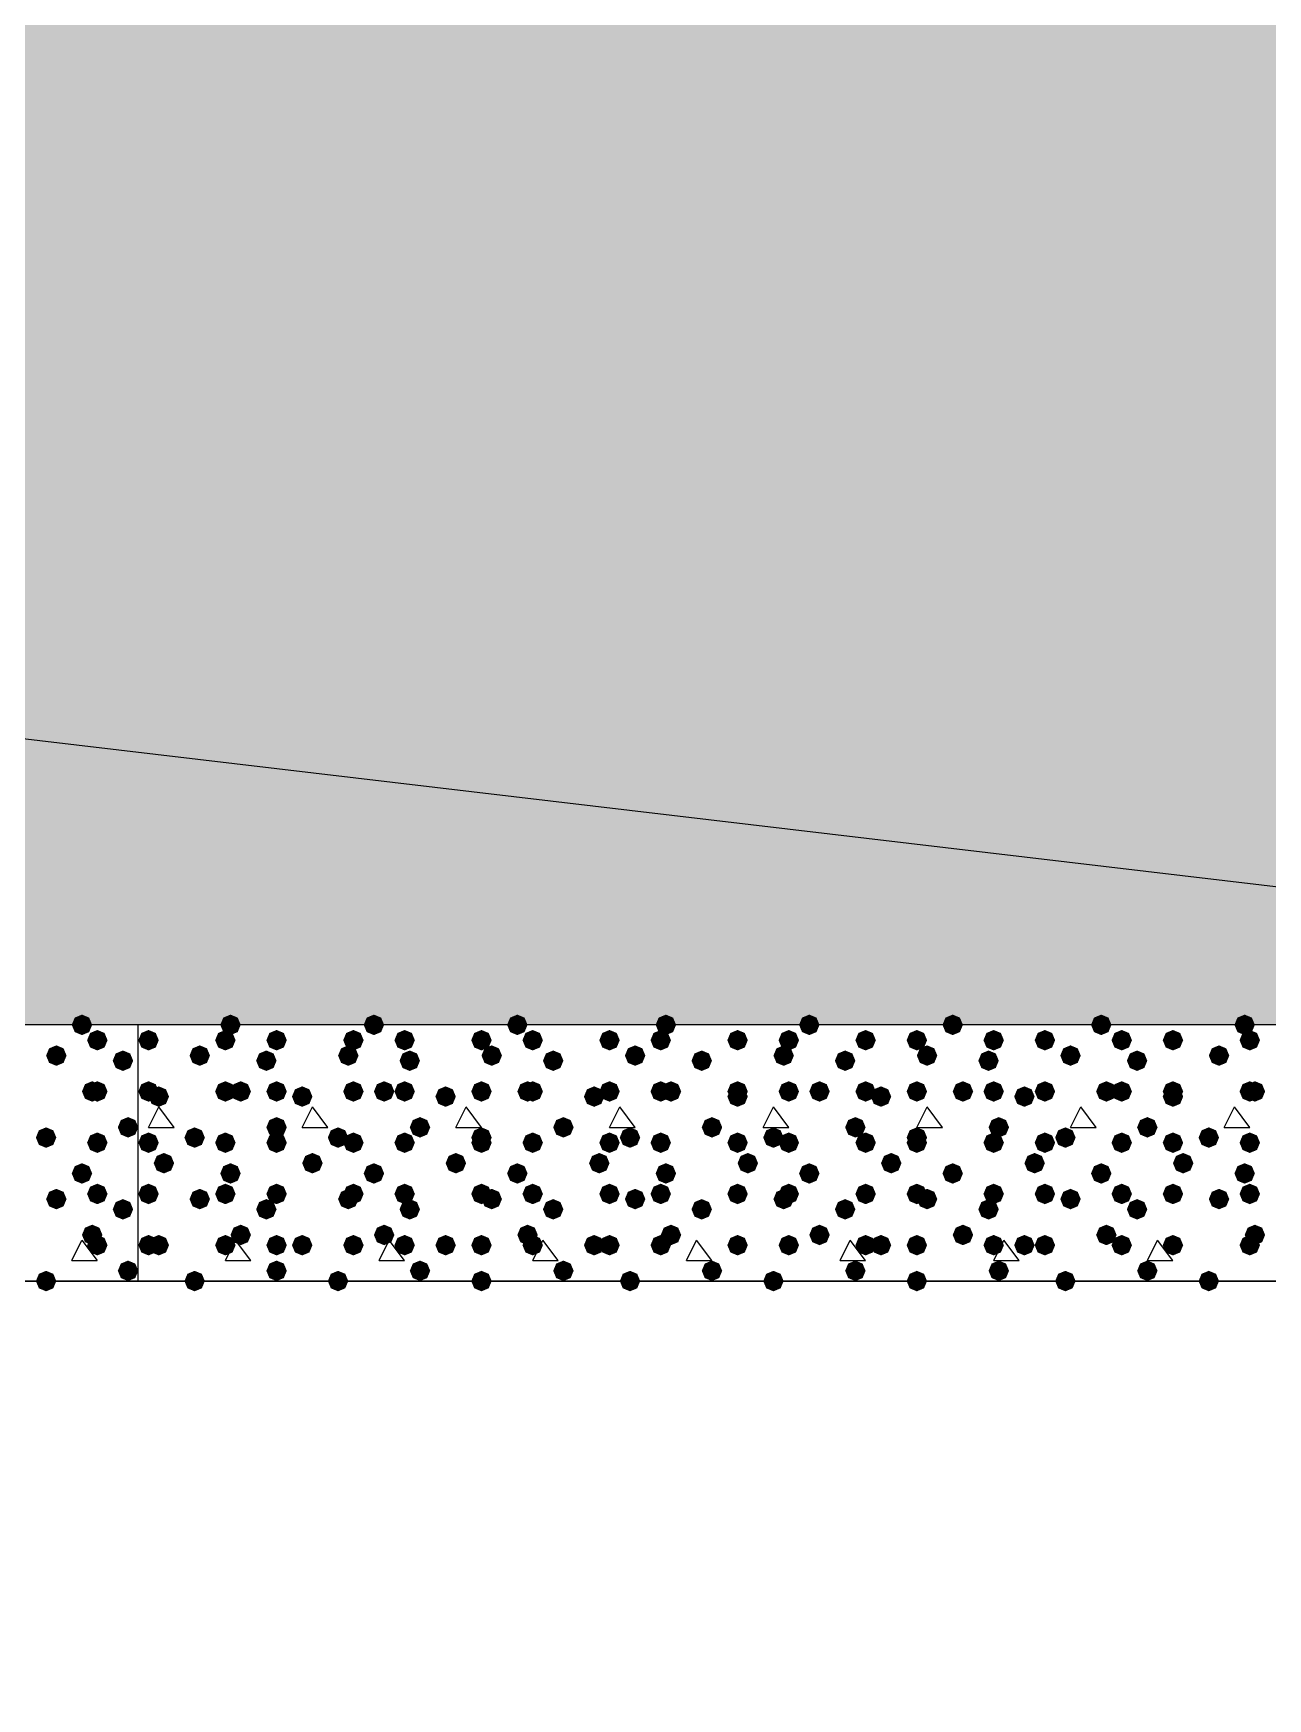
# Model space of a CAD drawing. Header units: millimetres. Extents: x 0 to 420, y 0 to 297.
# Drawn here: x 174.86 to 185.06, y 179.98 to 193.74 of the extents above; entities that cross this region are included whole.
import ezdxf

# ---------------------------------------------------------------- set-up
doc = ezdxf.new("R2010")
doc.units = ezdxf.units.MM
doc.layers.get('0').update_dxf_attribs({"linetype": 'CONTINUOUS'})

msp = doc.modelspace()

# ---------------------------------------------------------------- hatches: boundary and pattern name
at = {"true_color": 0x000008}
h = msp.add_hatch(color=0, dxfattribs=at)
h.paths.add_polyline_path([(194.775667, 204.639333), (33.401, 204.639333), (194.775667, 185.547)], flags=0)
h.paths.add_polyline_path([(33.401, 204.639333), (194.775667, 185.547), (33.401, 185.547)], flags=0)
at = {"true_color": 0x000007}
for points in [[(175.344667, 185.547), (175.319796, 185.487204), (175.26, 185.462333), (175.200204, 185.487204), (175.175333, 185.547), (175.200204, 185.606796), (175.26, 185.631667), (175.319796, 185.606796)], [(175.471667, 185.42), (175.446796, 185.360204), (175.387, 185.335333), (175.327204, 185.360204), (175.302333, 185.42), (175.327204, 185.479796), (175.387, 185.504667), (175.446796, 185.479796)], [(175.133, 185.293), (175.108129, 185.233204), (175.048333, 185.208333), (174.988538, 185.233204), (174.963667, 185.293), (174.988537, 185.352796), (175.048333, 185.377667), (175.108129, 185.352796)], [(175.683333, 185.250667), (175.658462, 185.190871), (175.598667, 185.166), (175.538871, 185.190871), (175.514, 185.250667), (175.538871, 185.310462), (175.598667, 185.335333), (175.658462, 185.310463)], [(175.429333, 184.996667), (175.404462, 184.936871), (175.344667, 184.912), (175.284871, 184.936871), (175.26, 184.996667), (175.284871, 185.056462), (175.344667, 185.081333), (175.404462, 185.056463)], [(175.471667, 184.996667), (175.446796, 184.936871), (175.387, 184.912), (175.327204, 184.936871), (175.302333, 184.996667), (175.327204, 185.056462), (175.387, 185.081333), (175.446796, 185.056463)], [(175.725667, 184.700333), (175.700796, 184.640537), (175.641, 184.615667), (175.581204, 184.640537), (175.556333, 184.700333), (175.581204, 184.760129), (175.641, 184.785), (175.700796, 184.760129)], [(175.048333, 184.615667), (175.023462, 184.555871), (174.963667, 184.531), (174.903871, 184.555871), (174.879, 184.615667), (174.903871, 184.675462), (174.963667, 184.700333), (175.023462, 184.675463)], [(175.471667, 184.573333), (175.446796, 184.513537), (175.387, 184.488667), (175.327204, 184.513537), (175.302333, 184.573333), (175.327204, 184.633129), (175.387, 184.658), (175.446796, 184.633129)], [(175.344667, 184.319333), (175.319796, 184.259537), (175.26, 184.234667), (175.200204, 184.259537), (175.175333, 184.319333), (175.200204, 184.379129), (175.26, 184.404), (175.319796, 184.379129)], [(175.471667, 184.15), (175.446796, 184.090204), (175.387, 184.065333), (175.327204, 184.090204), (175.302333, 184.15), (175.327204, 184.209796), (175.387, 184.234667), (175.446796, 184.209796)], [(175.133, 184.107667), (175.108129, 184.047871), (175.048333, 184.023), (174.988538, 184.047871), (174.963667, 184.107667), (174.988537, 184.167462), (175.048333, 184.192333), (175.108129, 184.167463)], [(175.683333, 184.023), (175.658462, 183.963204), (175.598667, 183.938333), (175.538871, 183.963204), (175.514, 184.023), (175.538871, 184.082796), (175.598667, 184.107667), (175.658462, 184.082796)], [(175.429333, 183.811333), (175.404462, 183.751537), (175.344667, 183.726667), (175.284871, 183.751537), (175.26, 183.811333), (175.284871, 183.871129), (175.344667, 183.896), (175.404462, 183.871129)], [(175.471667, 183.726667), (175.446796, 183.666871), (175.387, 183.642), (175.327204, 183.666871), (175.302333, 183.726667), (175.327204, 183.786462), (175.387, 183.811333), (175.446796, 183.786463)], [(175.725667, 183.515), (175.700796, 183.455204), (175.641, 183.430333), (175.581204, 183.455204), (175.556333, 183.515), (175.581204, 183.574796), (175.641, 183.599667), (175.700796, 183.574796)], [(175.048333, 183.430333), (175.023462, 183.370537), (174.963667, 183.345667), (174.903871, 183.370537), (174.879, 183.430333), (174.903871, 183.490129), (174.963667, 183.515), (175.023462, 183.490129)]]:
    msp.add_hatch(color=0, dxfattribs=at).paths.add_polyline_path(points, flags=0)
at = {"true_color": 0x000008}
for points in [[(176.572333, 185.547), (176.547462, 185.487204), (176.487667, 185.462333), (176.427871, 185.487204), (176.403, 185.547), (176.427871, 185.606796), (176.487667, 185.631667), (176.547462, 185.606796)], [(177.757667, 185.547), (177.732796, 185.487204), (177.673, 185.462333), (177.613204, 185.487204), (177.588333, 185.547), (177.613204, 185.606796), (177.673, 185.631667), (177.732796, 185.606796)], [(178.943, 185.547), (178.918129, 185.487204), (178.858333, 185.462333), (178.798538, 185.487204), (178.773667, 185.547), (178.798537, 185.606796), (178.858333, 185.631667), (178.918129, 185.606796)], [(180.170667, 185.547), (180.145796, 185.487204), (180.086, 185.462333), (180.026204, 185.487204), (180.001333, 185.547), (180.026204, 185.606796), (180.086, 185.631667), (180.145796, 185.606796)], [(181.356, 185.547), (181.331129, 185.487204), (181.271333, 185.462333), (181.211538, 185.487204), (181.186667, 185.547), (181.211537, 185.606796), (181.271333, 185.631667), (181.331129, 185.606796)], [(182.541333, 185.547), (182.516462, 185.487204), (182.456667, 185.462333), (182.396871, 185.487204), (182.372, 185.547), (182.396871, 185.606796), (182.456667, 185.631667), (182.516462, 185.606796)], [(183.769, 185.547), (183.744129, 185.487204), (183.684333, 185.462333), (183.624538, 185.487204), (183.599667, 185.547), (183.624537, 185.606796), (183.684333, 185.631667), (183.744129, 185.606796)], [(184.954333, 185.547), (184.929463, 185.487204), (184.869667, 185.462333), (184.809871, 185.487204), (184.785, 185.547), (184.809871, 185.606796), (184.869667, 185.631667), (184.929462, 185.606796)], [(175.895, 185.42), (175.870129, 185.360204), (175.810333, 185.335333), (175.750538, 185.360204), (175.725667, 185.42), (175.750537, 185.479796), (175.810333, 185.504667), (175.870129, 185.479796)], [(176.53, 185.42), (176.505129, 185.360204), (176.445333, 185.335333), (176.385538, 185.360204), (176.360667, 185.42), (176.385537, 185.479796), (176.445333, 185.504667), (176.505129, 185.479796)], [(176.953333, 185.42), (176.928462, 185.360204), (176.868667, 185.335333), (176.808871, 185.360204), (176.784, 185.42), (176.808871, 185.479796), (176.868667, 185.504667), (176.928462, 185.479796)], [(177.588333, 185.42), (177.563463, 185.360204), (177.503667, 185.335333), (177.443871, 185.360204), (177.419, 185.42), (177.443871, 185.479796), (177.503667, 185.504667), (177.563462, 185.479796)], [(178.011667, 185.42), (177.986796, 185.360204), (177.927, 185.335333), (177.867204, 185.360204), (177.842333, 185.42), (177.867204, 185.479796), (177.927, 185.504667), (177.986796, 185.479796)], [(178.646667, 185.42), (178.621796, 185.360204), (178.562, 185.335333), (178.502204, 185.360204), (178.477333, 185.42), (178.502204, 185.479796), (178.562, 185.504667), (178.621796, 185.479796)], [(179.07, 185.42), (179.045129, 185.360204), (178.985333, 185.335333), (178.925538, 185.360204), (178.900667, 185.42), (178.925537, 185.479796), (178.985333, 185.504667), (179.045129, 185.479796)], [(179.705, 185.42), (179.680129, 185.360204), (179.620333, 185.335333), (179.560538, 185.360204), (179.535667, 185.42), (179.560537, 185.479796), (179.620333, 185.504667), (179.680129, 185.479796)], [(180.128333, 185.42), (180.103462, 185.360204), (180.043667, 185.335333), (179.983871, 185.360204), (179.959, 185.42), (179.983871, 185.479796), (180.043667, 185.504667), (180.103462, 185.479796)], [(180.763333, 185.42), (180.738463, 185.360204), (180.678667, 185.335333), (180.618871, 185.360204), (180.594, 185.42), (180.618871, 185.479796), (180.678667, 185.504667), (180.738462, 185.479796)], [(181.186667, 185.42), (181.161796, 185.360204), (181.102, 185.335333), (181.042204, 185.360204), (181.017333, 185.42), (181.042204, 185.479796), (181.102, 185.504667), (181.161796, 185.479796)], [(181.821667, 185.42), (181.796796, 185.360204), (181.737, 185.335333), (181.677204, 185.360204), (181.652333, 185.42), (181.677204, 185.479796), (181.737, 185.504667), (181.796796, 185.479796)], [(182.245, 185.42), (182.220129, 185.360204), (182.160333, 185.335333), (182.100538, 185.360204), (182.075667, 185.42), (182.100537, 185.479796), (182.160333, 185.504667), (182.220129, 185.479796)], [(182.88, 185.42), (182.855129, 185.360204), (182.795333, 185.335333), (182.735538, 185.360204), (182.710667, 185.42), (182.735537, 185.479796), (182.795333, 185.504667), (182.855129, 185.479796)], [(183.303333, 185.42), (183.278462, 185.360204), (183.218667, 185.335333), (183.158871, 185.360204), (183.134, 185.42), (183.158871, 185.479796), (183.218667, 185.504667), (183.278462, 185.479796)], [(183.938333, 185.42), (183.913462, 185.360204), (183.853667, 185.335333), (183.793871, 185.360204), (183.769, 185.42), (183.793871, 185.479796), (183.853667, 185.504667), (183.913462, 185.479796)], [(184.361667, 185.42), (184.336796, 185.360204), (184.277, 185.335333), (184.217204, 185.360204), (184.192333, 185.42), (184.217204, 185.479796), (184.277, 185.504667), (184.336796, 185.479796)], [(184.996667, 185.42), (184.971796, 185.360204), (184.912, 185.335333), (184.852204, 185.360204), (184.827333, 185.42), (184.852204, 185.479796), (184.912, 185.504667), (184.971796, 185.479796)], [(176.318333, 185.293), (176.293462, 185.233204), (176.233667, 185.208333), (176.173871, 185.233204), (176.149, 185.293), (176.173871, 185.352796), (176.233667, 185.377667), (176.293462, 185.352796)], [(176.868667, 185.250667), (176.843796, 185.190871), (176.784, 185.166), (176.724204, 185.190871), (176.699333, 185.250667), (176.724204, 185.310462), (176.784, 185.335333), (176.843796, 185.310463)], [(177.546, 185.293), (177.521129, 185.233204), (177.461333, 185.208333), (177.401538, 185.233204), (177.376667, 185.293), (177.401537, 185.352796), (177.461333, 185.377667), (177.521129, 185.352796)], [(178.054, 185.250667), (178.029129, 185.190871), (177.969333, 185.166), (177.909538, 185.190871), (177.884667, 185.250667), (177.909537, 185.310462), (177.969333, 185.335333), (178.029129, 185.310463)], [(178.731333, 185.293), (178.706462, 185.233204), (178.646667, 185.208333), (178.586871, 185.233204), (178.562, 185.293), (178.586871, 185.352796), (178.646667, 185.377667), (178.706462, 185.352796)], [(179.239333, 185.250667), (179.214463, 185.190871), (179.154667, 185.166), (179.094871, 185.190871), (179.07, 185.250667), (179.094871, 185.310462), (179.154667, 185.335333), (179.214462, 185.310463)], [(179.916667, 185.293), (179.891796, 185.233204), (179.832, 185.208333), (179.772204, 185.233204), (179.747333, 185.293), (179.772204, 185.352796), (179.832, 185.377667), (179.891796, 185.352796)], [(180.467, 185.250667), (180.442129, 185.190871), (180.382333, 185.166), (180.322538, 185.190871), (180.297667, 185.250667), (180.322537, 185.310462), (180.382333, 185.335333), (180.442129, 185.310463)], [(181.144333, 185.293), (181.119463, 185.233204), (181.059667, 185.208333), (180.999871, 185.233204), (180.975, 185.293), (180.999871, 185.352796), (181.059667, 185.377667), (181.119462, 185.352796)], [(181.652333, 185.250667), (181.627462, 185.190871), (181.567667, 185.166), (181.507871, 185.190871), (181.483, 185.250667), (181.507871, 185.310462), (181.567667, 185.335333), (181.627462, 185.310463)], [(182.329667, 185.293), (182.304796, 185.233204), (182.245, 185.208333), (182.185204, 185.233204), (182.160333, 185.293), (182.185204, 185.352796), (182.245, 185.377667), (182.304796, 185.352796)], [(182.837667, 185.250667), (182.812796, 185.190871), (182.753, 185.166), (182.693204, 185.190871), (182.668333, 185.250667), (182.693204, 185.310462), (182.753, 185.335333), (182.812796, 185.310463)], [(183.515, 185.293), (183.490129, 185.233204), (183.430333, 185.208333), (183.370538, 185.233204), (183.345667, 185.293), (183.370537, 185.352796), (183.430333, 185.377667), (183.490129, 185.352796)], [(184.065333, 185.250667), (184.040462, 185.190871), (183.980667, 185.166), (183.920871, 185.190871), (183.896, 185.250667), (183.920871, 185.310462), (183.980667, 185.335333), (184.040462, 185.310463)], [(184.742667, 185.293), (184.717796, 185.233204), (184.658, 185.208333), (184.598204, 185.233204), (184.573333, 185.293), (184.598204, 185.352796), (184.658, 185.377667), (184.717796, 185.352796)], [(175.895, 184.996667), (175.870129, 184.936871), (175.810333, 184.912), (175.750538, 184.936871), (175.725667, 184.996667), (175.750537, 185.056462), (175.810333, 185.081333), (175.870129, 185.056463)], [(176.53, 184.996667), (176.505129, 184.936871), (176.445333, 184.912), (176.385538, 184.936871), (176.360667, 184.996667), (176.385537, 185.056462), (176.445333, 185.081333), (176.505129, 185.056463)], [(176.657, 184.996667), (176.632129, 184.936871), (176.572333, 184.912), (176.512538, 184.936871), (176.487667, 184.996667), (176.512537, 185.056462), (176.572333, 185.081333), (176.632129, 185.056463)], [(176.953333, 184.996667), (176.928462, 184.936871), (176.868667, 184.912), (176.808871, 184.936871), (176.784, 184.996667), (176.808871, 185.056462), (176.868667, 185.081333), (176.928462, 185.056463)], [(177.588333, 184.996667), (177.563463, 184.936871), (177.503667, 184.912), (177.443871, 184.936871), (177.419, 184.996667), (177.443871, 185.056462), (177.503667, 185.081333), (177.563462, 185.056463)], [(177.842333, 184.996667), (177.817462, 184.936871), (177.757667, 184.912), (177.697871, 184.936871), (177.673, 184.996667), (177.697871, 185.056462), (177.757667, 185.081333), (177.817462, 185.056463)], [(178.011667, 184.996667), (177.986796, 184.936871), (177.927, 184.912), (177.867204, 184.936871), (177.842333, 184.996667), (177.867204, 185.056462), (177.927, 185.081333), (177.986796, 185.056463)], [(178.646667, 184.996667), (178.621796, 184.936871), (178.562, 184.912), (178.502204, 184.936871), (178.477333, 184.996667), (178.502204, 185.056462), (178.562, 185.081333), (178.621796, 185.056463)], [(179.027667, 184.996667), (179.002796, 184.936871), (178.943, 184.912), (178.883204, 184.936871), (178.858333, 184.996667), (178.883204, 185.056462), (178.943, 185.081333), (179.002796, 185.056463)], [(179.07, 184.996667), (179.045129, 184.936871), (178.985333, 184.912), (178.925538, 184.936871), (178.900667, 184.996667), (178.925537, 185.056462), (178.985333, 185.081333), (179.045129, 185.056463)], [(179.705, 184.996667), (179.680129, 184.936871), (179.620333, 184.912), (179.560538, 184.936871), (179.535667, 184.996667), (179.560537, 185.056462), (179.620333, 185.081333), (179.680129, 185.056463)], [(180.128333, 184.996667), (180.103462, 184.936871), (180.043667, 184.912), (179.983871, 184.936871), (179.959, 184.996667), (179.983871, 185.056462), (180.043667, 185.081333), (180.103462, 185.056463)], [(180.213, 184.996667), (180.188129, 184.936871), (180.128333, 184.912), (180.068537, 184.936871), (180.043667, 184.996667), (180.068537, 185.056462), (180.128333, 185.081333), (180.188129, 185.056463)], [(180.763333, 184.996667), (180.738463, 184.936871), (180.678667, 184.912), (180.618871, 184.936871), (180.594, 184.996667), (180.618871, 185.056462), (180.678667, 185.081333), (180.738462, 185.056463)], [(181.186667, 184.996667), (181.161796, 184.936871), (181.102, 184.912), (181.042204, 184.936871), (181.017333, 184.996667), (181.042204, 185.056462), (181.102, 185.081333), (181.161796, 185.056463)], [(181.440667, 184.996667), (181.415796, 184.936871), (181.356, 184.912), (181.296204, 184.936871), (181.271333, 184.996667), (181.296204, 185.056462), (181.356, 185.081333), (181.415796, 185.056463)], [(181.821667, 184.996667), (181.796796, 184.936871), (181.737, 184.912), (181.677204, 184.936871), (181.652333, 184.996667), (181.677204, 185.056462), (181.737, 185.081333), (181.796796, 185.056463)], [(182.245, 184.996667), (182.220129, 184.936871), (182.160333, 184.912), (182.100538, 184.936871), (182.075667, 184.996667), (182.100537, 185.056462), (182.160333, 185.081333), (182.220129, 185.056463)], [(182.626, 184.996667), (182.601129, 184.936871), (182.541333, 184.912), (182.481538, 184.936871), (182.456667, 184.996667), (182.481537, 185.056462), (182.541333, 185.081333), (182.601129, 185.056463)], [(182.88, 184.996667), (182.855129, 184.936871), (182.795333, 184.912), (182.735538, 184.936871), (182.710667, 184.996667), (182.735537, 185.056462), (182.795333, 185.081333), (182.855129, 185.056463)], [(183.303333, 184.996667), (183.278462, 184.936871), (183.218667, 184.912), (183.158871, 184.936871), (183.134, 184.996667), (183.158871, 185.056462), (183.218667, 185.081333), (183.278462, 185.056463)], [(183.811333, 184.996667), (183.786462, 184.936871), (183.726667, 184.912), (183.666871, 184.936871), (183.642, 184.996667), (183.666871, 185.056462), (183.726667, 185.081333), (183.786462, 185.056463)], [(183.938333, 184.996667), (183.913462, 184.936871), (183.853667, 184.912), (183.793871, 184.936871), (183.769, 184.996667), (183.793871, 185.056462), (183.853667, 185.081333), (183.913462, 185.056463)], [(184.361667, 184.996667), (184.336796, 184.936871), (184.277, 184.912), (184.217204, 184.936871), (184.192333, 184.996667), (184.217204, 185.056462), (184.277, 185.081333), (184.336796, 185.056463)], [(184.996667, 184.996667), (184.971796, 184.936871), (184.912, 184.912), (184.852204, 184.936871), (184.827333, 184.996667), (184.852204, 185.056462), (184.912, 185.081333), (184.971796, 185.056463)], [(185.039, 184.996667), (185.014129, 184.936871), (184.954333, 184.912), (184.894538, 184.936871), (184.869667, 184.996667), (184.894537, 185.056462), (184.954333, 185.081333), (185.014129, 185.056463)], [(175.979667, 184.954333), (175.954796, 184.894537), (175.895, 184.869667), (175.835204, 184.894537), (175.810333, 184.954333), (175.835204, 185.014129), (175.895, 185.039), (175.954796, 185.014129)], [(177.165, 184.954333), (177.140129, 184.894537), (177.080333, 184.869667), (177.020538, 184.894537), (176.995667, 184.954333), (177.020537, 185.014129), (177.080333, 185.039), (177.140129, 185.014129)], [(178.350333, 184.954333), (178.325462, 184.894537), (178.265667, 184.869667), (178.205871, 184.894537), (178.181, 184.954333), (178.205871, 185.014129), (178.265667, 185.039), (178.325462, 185.014129)], [(179.578, 184.954333), (179.553129, 184.894537), (179.493333, 184.869667), (179.433538, 184.894537), (179.408667, 184.954333), (179.433537, 185.014129), (179.493333, 185.039), (179.553129, 185.014129)], [(180.763333, 184.954333), (180.738463, 184.894537), (180.678667, 184.869667), (180.618871, 184.894537), (180.594, 184.954333), (180.618871, 185.014129), (180.678667, 185.039), (180.738462, 185.014129)], [(181.948667, 184.954333), (181.923796, 184.894537), (181.864, 184.869667), (181.804204, 184.894537), (181.779333, 184.954333), (181.804204, 185.014129), (181.864, 185.039), (181.923796, 185.014129)], [(183.134, 184.954333), (183.109129, 184.894537), (183.049333, 184.869667), (182.989538, 184.894537), (182.964667, 184.954333), (182.989537, 185.014129), (183.049333, 185.039), (183.109129, 185.014129)], [(184.361667, 184.954333), (184.336796, 184.894537), (184.277, 184.869667), (184.217204, 184.894537), (184.192333, 184.954333), (184.217204, 185.014129), (184.277, 185.039), (184.336796, 185.014129)], [(176.953333, 184.700333), (176.928462, 184.640537), (176.868667, 184.615667), (176.808871, 184.640537), (176.784, 184.700333), (176.808871, 184.760129), (176.868667, 184.785), (176.928462, 184.760129)], [(178.138667, 184.700333), (178.113796, 184.640537), (178.054, 184.615667), (177.994204, 184.640537), (177.969333, 184.700333), (177.994204, 184.760129), (178.054, 184.785), (178.113796, 184.760129)], [(179.324, 184.700333), (179.299129, 184.640537), (179.239333, 184.615667), (179.179538, 184.640537), (179.154667, 184.700333), (179.179537, 184.760129), (179.239333, 184.785), (179.299129, 184.760129)], [(180.551667, 184.700333), (180.526796, 184.640537), (180.467, 184.615667), (180.407204, 184.640537), (180.382333, 184.700333), (180.407204, 184.760129), (180.467, 184.785), (180.526796, 184.760129)], [(181.737, 184.700333), (181.712129, 184.640537), (181.652333, 184.615667), (181.592537, 184.640537), (181.567667, 184.700333), (181.592537, 184.760129), (181.652333, 184.785), (181.712129, 184.760129)], [(182.922333, 184.700333), (182.897462, 184.640537), (182.837667, 184.615667), (182.777871, 184.640537), (182.753, 184.700333), (182.777871, 184.760129), (182.837667, 184.785), (182.897462, 184.760129)], [(184.15, 184.700333), (184.125129, 184.640537), (184.065333, 184.615667), (184.005538, 184.640537), (183.980667, 184.700333), (184.005537, 184.760129), (184.065333, 184.785), (184.125129, 184.760129)], [(175.895, 184.573333), (175.870129, 184.513537), (175.810333, 184.488667), (175.750538, 184.513537), (175.725667, 184.573333), (175.750537, 184.633129), (175.810333, 184.658), (175.870129, 184.633129)], [(176.276, 184.615667), (176.251129, 184.555871), (176.191333, 184.531), (176.131538, 184.555871), (176.106667, 184.615667), (176.131537, 184.675462), (176.191333, 184.700333), (176.251129, 184.675463)], [(176.53, 184.573333), (176.505129, 184.513537), (176.445333, 184.488667), (176.385538, 184.513537), (176.360667, 184.573333), (176.385537, 184.633129), (176.445333, 184.658), (176.505129, 184.633129)], [(176.953333, 184.573333), (176.928462, 184.513537), (176.868667, 184.488667), (176.808871, 184.513537), (176.784, 184.573333), (176.808871, 184.633129), (176.868667, 184.658), (176.928462, 184.633129)], [(177.461333, 184.615667), (177.436462, 184.555871), (177.376667, 184.531), (177.316871, 184.555871), (177.292, 184.615667), (177.316871, 184.675462), (177.376667, 184.700333), (177.436462, 184.675463)], [(177.588333, 184.573333), (177.563463, 184.513537), (177.503667, 184.488667), (177.443871, 184.513537), (177.419, 184.573333), (177.443871, 184.633129), (177.503667, 184.658), (177.563462, 184.633129)], [(178.011667, 184.573333), (177.986796, 184.513537), (177.927, 184.488667), (177.867204, 184.513537), (177.842333, 184.573333), (177.867204, 184.633129), (177.927, 184.658), (177.986796, 184.633129)], [(178.646667, 184.615667), (178.621796, 184.555871), (178.562, 184.531), (178.502204, 184.555871), (178.477333, 184.615667), (178.502204, 184.675462), (178.562, 184.700333), (178.621796, 184.675463)], [(178.646667, 184.573333), (178.621796, 184.513537), (178.562, 184.488667), (178.502204, 184.513537), (178.477333, 184.573333), (178.502204, 184.633129), (178.562, 184.658), (178.621796, 184.633129)], [(179.07, 184.573333), (179.045129, 184.513537), (178.985333, 184.488667), (178.925538, 184.513537), (178.900667, 184.573333), (178.925537, 184.633129), (178.985333, 184.658), (179.045129, 184.633129)], [(179.705, 184.573333), (179.680129, 184.513537), (179.620333, 184.488667), (179.560538, 184.513537), (179.535667, 184.573333), (179.560537, 184.633129), (179.620333, 184.658), (179.680129, 184.633129)], [(179.874333, 184.615667), (179.849463, 184.555871), (179.789667, 184.531), (179.729871, 184.555871), (179.705, 184.615667), (179.729871, 184.675462), (179.789667, 184.700333), (179.849462, 184.675463)], [(180.128333, 184.573333), (180.103462, 184.513537), (180.043667, 184.488667), (179.983871, 184.513537), (179.959, 184.573333), (179.983871, 184.633129), (180.043667, 184.658), (180.103462, 184.633129)], [(180.763333, 184.573333), (180.738463, 184.513537), (180.678667, 184.488667), (180.618871, 184.513537), (180.594, 184.573333), (180.618871, 184.633129), (180.678667, 184.658), (180.738462, 184.633129)], [(181.059667, 184.615667), (181.034796, 184.555871), (180.975, 184.531), (180.915204, 184.555871), (180.890333, 184.615667), (180.915204, 184.675462), (180.975, 184.700333), (181.034796, 184.675463)], [(181.186667, 184.573333), (181.161796, 184.513537), (181.102, 184.488667), (181.042204, 184.513537), (181.017333, 184.573333), (181.042204, 184.633129), (181.102, 184.658), (181.161796, 184.633129)], [(181.821667, 184.573333), (181.796796, 184.513537), (181.737, 184.488667), (181.677204, 184.513537), (181.652333, 184.573333), (181.677204, 184.633129), (181.737, 184.658), (181.796796, 184.633129)], [(182.245, 184.615667), (182.220129, 184.555871), (182.160333, 184.531), (182.100538, 184.555871), (182.075667, 184.615667), (182.100537, 184.675462), (182.160333, 184.700333), (182.220129, 184.675463)], [(182.245, 184.573333), (182.220129, 184.513537), (182.160333, 184.488667), (182.100538, 184.513537), (182.075667, 184.573333), (182.100537, 184.633129), (182.160333, 184.658), (182.220129, 184.633129)], [(182.88, 184.573333), (182.855129, 184.513537), (182.795333, 184.488667), (182.735538, 184.513537), (182.710667, 184.573333), (182.735537, 184.633129), (182.795333, 184.658), (182.855129, 184.633129)], [(183.303333, 184.573333), (183.278462, 184.513537), (183.218667, 184.488667), (183.158871, 184.513537), (183.134, 184.573333), (183.158871, 184.633129), (183.218667, 184.658), (183.278462, 184.633129)], [(183.472667, 184.615667), (183.447796, 184.555871), (183.388, 184.531), (183.328204, 184.555871), (183.303333, 184.615667), (183.328204, 184.675462), (183.388, 184.700333), (183.447796, 184.675463)], [(183.938333, 184.573333), (183.913462, 184.513537), (183.853667, 184.488667), (183.793871, 184.513537), (183.769, 184.573333), (183.793871, 184.633129), (183.853667, 184.658), (183.913462, 184.633129)], [(184.361667, 184.573333), (184.336796, 184.513537), (184.277, 184.488667), (184.217204, 184.513537), (184.192333, 184.573333), (184.217204, 184.633129), (184.277, 184.658), (184.336796, 184.633129)], [(184.658, 184.615667), (184.633129, 184.555871), (184.573333, 184.531), (184.513537, 184.555871), (184.488667, 184.615667), (184.513537, 184.675462), (184.573333, 184.700333), (184.633129, 184.675463)], [(184.996667, 184.573333), (184.971796, 184.513537), (184.912, 184.488667), (184.852204, 184.513537), (184.827333, 184.573333), (184.852204, 184.633129), (184.912, 184.658), (184.971796, 184.633129)], [(176.022, 184.404), (175.997129, 184.344204), (175.937333, 184.319333), (175.877537, 184.344204), (175.852667, 184.404), (175.877537, 184.463796), (175.937333, 184.488667), (175.997129, 184.463796)], [(176.572333, 184.319333), (176.547462, 184.259537), (176.487667, 184.234667), (176.427871, 184.259537), (176.403, 184.319333), (176.427871, 184.379129), (176.487667, 184.404), (176.547462, 184.379129)], [(177.249667, 184.404), (177.224796, 184.344204), (177.165, 184.319333), (177.105204, 184.344204), (177.080333, 184.404), (177.105204, 184.463796), (177.165, 184.488667), (177.224796, 184.463796)], [(177.757667, 184.319333), (177.732796, 184.259537), (177.673, 184.234667), (177.613204, 184.259537), (177.588333, 184.319333), (177.613204, 184.379129), (177.673, 184.404), (177.732796, 184.379129)], [(178.435, 184.404), (178.410129, 184.344204), (178.350333, 184.319333), (178.290538, 184.344204), (178.265667, 184.404), (178.290537, 184.463796), (178.350333, 184.488667), (178.410129, 184.463796)], [(178.943, 184.319333), (178.918129, 184.259537), (178.858333, 184.234667), (178.798538, 184.259537), (178.773667, 184.319333), (178.798537, 184.379129), (178.858333, 184.404), (178.918129, 184.379129)], [(179.620333, 184.404), (179.595462, 184.344204), (179.535667, 184.319333), (179.475871, 184.344204), (179.451, 184.404), (179.475871, 184.463796), (179.535667, 184.488667), (179.595462, 184.463796)], [(180.170667, 184.319333), (180.145796, 184.259537), (180.086, 184.234667), (180.026204, 184.259537), (180.001333, 184.319333), (180.026204, 184.379129), (180.086, 184.404), (180.145796, 184.379129)], [(180.848, 184.404), (180.823129, 184.344204), (180.763333, 184.319333), (180.703537, 184.344204), (180.678667, 184.404), (180.703537, 184.463796), (180.763333, 184.488667), (180.823129, 184.463796)], [(181.356, 184.319333), (181.331129, 184.259537), (181.271333, 184.234667), (181.211538, 184.259537), (181.186667, 184.319333), (181.211537, 184.379129), (181.271333, 184.404), (181.331129, 184.379129)], [(182.033333, 184.404), (182.008463, 184.344204), (181.948667, 184.319333), (181.888871, 184.344204), (181.864, 184.404), (181.888871, 184.463796), (181.948667, 184.488667), (182.008462, 184.463796)], [(182.541333, 184.319333), (182.516462, 184.259537), (182.456667, 184.234667), (182.396871, 184.259537), (182.372, 184.319333), (182.396871, 184.379129), (182.456667, 184.404), (182.516462, 184.379129)], [(183.218667, 184.404), (183.193796, 184.344204), (183.134, 184.319333), (183.074204, 184.344204), (183.049333, 184.404), (183.074204, 184.463796), (183.134, 184.488667), (183.193796, 184.463796)], [(183.769, 184.319333), (183.744129, 184.259537), (183.684333, 184.234667), (183.624538, 184.259537), (183.599667, 184.319333), (183.624537, 184.379129), (183.684333, 184.404), (183.744129, 184.379129)], [(184.446333, 184.404), (184.421462, 184.344204), (184.361667, 184.319333), (184.301871, 184.344204), (184.277, 184.404), (184.301871, 184.463796), (184.361667, 184.488667), (184.421462, 184.463796)], [(184.954333, 184.319333), (184.929463, 184.259537), (184.869667, 184.234667), (184.809871, 184.259537), (184.785, 184.319333), (184.809871, 184.379129), (184.869667, 184.404), (184.929462, 184.379129)], [(175.895, 184.15), (175.870129, 184.090204), (175.810333, 184.065333), (175.750538, 184.090204), (175.725667, 184.15), (175.750537, 184.209796), (175.810333, 184.234667), (175.870129, 184.209796)], [(176.53, 184.15), (176.505129, 184.090204), (176.445333, 184.065333), (176.385538, 184.090204), (176.360667, 184.15), (176.385537, 184.209796), (176.445333, 184.234667), (176.505129, 184.209796)], [(176.953333, 184.15), (176.928462, 184.090204), (176.868667, 184.065333), (176.808871, 184.090204), (176.784, 184.15), (176.808871, 184.209796), (176.868667, 184.234667), (176.928462, 184.209796)], [(177.588333, 184.15), (177.563463, 184.090204), (177.503667, 184.065333), (177.443871, 184.090204), (177.419, 184.15), (177.443871, 184.209796), (177.503667, 184.234667), (177.563462, 184.209796)], [(178.011667, 184.15), (177.986796, 184.090204), (177.927, 184.065333), (177.867204, 184.090204), (177.842333, 184.15), (177.867204, 184.209796), (177.927, 184.234667), (177.986796, 184.209796)], [(178.646667, 184.15), (178.621796, 184.090204), (178.562, 184.065333), (178.502204, 184.090204), (178.477333, 184.15), (178.502204, 184.209796), (178.562, 184.234667), (178.621796, 184.209796)], [(179.07, 184.15), (179.045129, 184.090204), (178.985333, 184.065333), (178.925538, 184.090204), (178.900667, 184.15), (178.925537, 184.209796), (178.985333, 184.234667), (179.045129, 184.209796)], [(179.705, 184.15), (179.680129, 184.090204), (179.620333, 184.065333), (179.560538, 184.090204), (179.535667, 184.15), (179.560537, 184.209796), (179.620333, 184.234667), (179.680129, 184.209796)], [(180.128333, 184.15), (180.103462, 184.090204), (180.043667, 184.065333), (179.983871, 184.090204), (179.959, 184.15), (179.983871, 184.209796), (180.043667, 184.234667), (180.103462, 184.209796)], [(180.763333, 184.15), (180.738463, 184.090204), (180.678667, 184.065333), (180.618871, 184.090204), (180.594, 184.15), (180.618871, 184.209796), (180.678667, 184.234667), (180.738462, 184.209796)], [(181.186667, 184.15), (181.161796, 184.090204), (181.102, 184.065333), (181.042204, 184.090204), (181.017333, 184.15), (181.042204, 184.209796), (181.102, 184.234667), (181.161796, 184.209796)], [(181.821667, 184.15), (181.796796, 184.090204), (181.737, 184.065333), (181.677204, 184.090204), (181.652333, 184.15), (181.677204, 184.209796), (181.737, 184.234667), (181.796796, 184.209796)], [(182.245, 184.15), (182.220129, 184.090204), (182.160333, 184.065333), (182.100538, 184.090204), (182.075667, 184.15), (182.100537, 184.209796), (182.160333, 184.234667), (182.220129, 184.209796)], [(182.88, 184.15), (182.855129, 184.090204), (182.795333, 184.065333), (182.735538, 184.090204), (182.710667, 184.15), (182.735537, 184.209796), (182.795333, 184.234667), (182.855129, 184.209796)], [(183.303333, 184.15), (183.278462, 184.090204), (183.218667, 184.065333), (183.158871, 184.090204), (183.134, 184.15), (183.158871, 184.209796), (183.218667, 184.234667), (183.278462, 184.209796)], [(183.938333, 184.15), (183.913462, 184.090204), (183.853667, 184.065333), (183.793871, 184.090204), (183.769, 184.15), (183.793871, 184.209796), (183.853667, 184.234667), (183.913462, 184.209796)], [(184.361667, 184.15), (184.336796, 184.090204), (184.277, 184.065333), (184.217204, 184.090204), (184.192333, 184.15), (184.217204, 184.209796), (184.277, 184.234667), (184.336796, 184.209796)], [(184.996667, 184.15), (184.971796, 184.090204), (184.912, 184.065333), (184.852204, 184.090204), (184.827333, 184.15), (184.852204, 184.209796), (184.912, 184.234667), (184.971796, 184.209796)], [(176.318333, 184.107667), (176.293462, 184.047871), (176.233667, 184.023), (176.173871, 184.047871), (176.149, 184.107667), (176.173871, 184.167462), (176.233667, 184.192333), (176.293462, 184.167463)], [(176.868667, 184.023), (176.843796, 183.963204), (176.784, 183.938333), (176.724204, 183.963204), (176.699333, 184.023), (176.724204, 184.082796), (176.784, 184.107667), (176.843796, 184.082796)], [(177.546, 184.107667), (177.521129, 184.047871), (177.461333, 184.023), (177.401538, 184.047871), (177.376667, 184.107667), (177.401537, 184.167462), (177.461333, 184.192333), (177.521129, 184.167463)], [(178.054, 184.023), (178.029129, 183.963204), (177.969333, 183.938333), (177.909538, 183.963204), (177.884667, 184.023), (177.909537, 184.082796), (177.969333, 184.107667), (178.029129, 184.082796)], [(178.731333, 184.107667), (178.706462, 184.047871), (178.646667, 184.023), (178.586871, 184.047871), (178.562, 184.107667), (178.586871, 184.167462), (178.646667, 184.192333), (178.706462, 184.167463)], [(179.239333, 184.023), (179.214463, 183.963204), (179.154667, 183.938333), (179.094871, 183.963204), (179.07, 184.023), (179.094871, 184.082796), (179.154667, 184.107667), (179.214462, 184.082796)], [(179.916667, 184.107667), (179.891796, 184.047871), (179.832, 184.023), (179.772204, 184.047871), (179.747333, 184.107667), (179.772204, 184.167462), (179.832, 184.192333), (179.891796, 184.167463)], [(180.467, 184.023), (180.442129, 183.963204), (180.382333, 183.938333), (180.322538, 183.963204), (180.297667, 184.023), (180.322537, 184.082796), (180.382333, 184.107667), (180.442129, 184.082796)], [(181.144333, 184.107667), (181.119463, 184.047871), (181.059667, 184.023), (180.999871, 184.047871), (180.975, 184.107667), (180.999871, 184.167462), (181.059667, 184.192333), (181.119462, 184.167463)], [(181.652333, 184.023), (181.627462, 183.963204), (181.567667, 183.938333), (181.507871, 183.963204), (181.483, 184.023), (181.507871, 184.082796), (181.567667, 184.107667), (181.627462, 184.082796)], [(182.329667, 184.107667), (182.304796, 184.047871), (182.245, 184.023), (182.185204, 184.047871), (182.160333, 184.107667), (182.185204, 184.167462), (182.245, 184.192333), (182.304796, 184.167463)], [(182.837667, 184.023), (182.812796, 183.963204), (182.753, 183.938333), (182.693204, 183.963204), (182.668333, 184.023), (182.693204, 184.082796), (182.753, 184.107667), (182.812796, 184.082796)], [(183.515, 184.107667), (183.490129, 184.047871), (183.430333, 184.023), (183.370538, 184.047871), (183.345667, 184.107667), (183.370537, 184.167462), (183.430333, 184.192333), (183.490129, 184.167463)], [(184.065333, 184.023), (184.040462, 183.963204), (183.980667, 183.938333), (183.920871, 183.963204), (183.896, 184.023), (183.920871, 184.082796), (183.980667, 184.107667), (184.040462, 184.082796)], [(184.742667, 184.107667), (184.717796, 184.047871), (184.658, 184.023), (184.598204, 184.047871), (184.573333, 184.107667), (184.598204, 184.167462), (184.658, 184.192333), (184.717796, 184.167463)], [(175.895, 183.726667), (175.870129, 183.666871), (175.810333, 183.642), (175.750538, 183.666871), (175.725667, 183.726667), (175.750537, 183.786462), (175.810333, 183.811333), (175.870129, 183.786463)], [(175.979667, 183.726667), (175.954796, 183.666871), (175.895, 183.642), (175.835204, 183.666871), (175.810333, 183.726667), (175.835204, 183.786462), (175.895, 183.811333), (175.954796, 183.786463)], [(176.53, 183.726667), (176.505129, 183.666871), (176.445333, 183.642), (176.385538, 183.666871), (176.360667, 183.726667), (176.385537, 183.786462), (176.445333, 183.811333), (176.505129, 183.786463)], [(176.657, 183.811333), (176.632129, 183.751537), (176.572333, 183.726667), (176.512538, 183.751537), (176.487667, 183.811333), (176.512537, 183.871129), (176.572333, 183.896), (176.632129, 183.871129)], [(176.953333, 183.726667), (176.928462, 183.666871), (176.868667, 183.642), (176.808871, 183.666871), (176.784, 183.726667), (176.808871, 183.786462), (176.868667, 183.811333), (176.928462, 183.786463)], [(177.165, 183.726667), (177.140129, 183.666871), (177.080333, 183.642), (177.020538, 183.666871), (176.995667, 183.726667), (177.020537, 183.786462), (177.080333, 183.811333), (177.140129, 183.786463)], [(177.588333, 183.726667), (177.563463, 183.666871), (177.503667, 183.642), (177.443871, 183.666871), (177.419, 183.726667), (177.443871, 183.786462), (177.503667, 183.811333), (177.563462, 183.786463)], [(177.842333, 183.811333), (177.817462, 183.751537), (177.757667, 183.726667), (177.697871, 183.751537), (177.673, 183.811333), (177.697871, 183.871129), (177.757667, 183.896), (177.817462, 183.871129)], [(178.011667, 183.726667), (177.986796, 183.666871), (177.927, 183.642), (177.867204, 183.666871), (177.842333, 183.726667), (177.867204, 183.786462), (177.927, 183.811333), (177.986796, 183.786463)], [(178.350333, 183.726667), (178.325462, 183.666871), (178.265667, 183.642), (178.205871, 183.666871), (178.181, 183.726667), (178.205871, 183.786462), (178.265667, 183.811333), (178.325462, 183.786463)], [(178.646667, 183.726667), (178.621796, 183.666871), (178.562, 183.642), (178.502204, 183.666871), (178.477333, 183.726667), (178.502204, 183.786462), (178.562, 183.811333), (178.621796, 183.786463)], [(179.027667, 183.811333), (179.002796, 183.751537), (178.943, 183.726667), (178.883204, 183.751537), (178.858333, 183.811333), (178.883204, 183.871129), (178.943, 183.896), (179.002796, 183.871129)], [(179.07, 183.726667), (179.045129, 183.666871), (178.985333, 183.642), (178.925538, 183.666871), (178.900667, 183.726667), (178.925537, 183.786462), (178.985333, 183.811333), (179.045129, 183.786463)], [(179.578, 183.726667), (179.553129, 183.666871), (179.493333, 183.642), (179.433538, 183.666871), (179.408667, 183.726667), (179.433537, 183.786462), (179.493333, 183.811333), (179.553129, 183.786463)], [(179.705, 183.726667), (179.680129, 183.666871), (179.620333, 183.642), (179.560538, 183.666871), (179.535667, 183.726667), (179.560537, 183.786462), (179.620333, 183.811333), (179.680129, 183.786463)], [(180.128333, 183.726667), (180.103462, 183.666871), (180.043667, 183.642), (179.983871, 183.666871), (179.959, 183.726667), (179.983871, 183.786462), (180.043667, 183.811333), (180.103462, 183.786463)], [(180.213, 183.811333), (180.188129, 183.751537), (180.128333, 183.726667), (180.068537, 183.751537), (180.043667, 183.811333), (180.068537, 183.871129), (180.128333, 183.896), (180.188129, 183.871129)], [(180.763333, 183.726667), (180.738463, 183.666871), (180.678667, 183.642), (180.618871, 183.666871), (180.594, 183.726667), (180.618871, 183.786462), (180.678667, 183.811333), (180.738462, 183.786463)], [(180.763333, 183.726667), (180.738463, 183.666871), (180.678667, 183.642), (180.618871, 183.666871), (180.594, 183.726667), (180.618871, 183.786462), (180.678667, 183.811333), (180.738462, 183.786463)], [(181.186667, 183.726667), (181.161796, 183.666871), (181.102, 183.642), (181.042204, 183.666871), (181.017333, 183.726667), (181.042204, 183.786462), (181.102, 183.811333), (181.161796, 183.786463)], [(181.440667, 183.811333), (181.415796, 183.751537), (181.356, 183.726667), (181.296204, 183.751537), (181.271333, 183.811333), (181.296204, 183.871129), (181.356, 183.896), (181.415796, 183.871129)], [(181.821667, 183.726667), (181.796796, 183.666871), (181.737, 183.642), (181.677204, 183.666871), (181.652333, 183.726667), (181.677204, 183.786462), (181.737, 183.811333), (181.796796, 183.786463)], [(181.948667, 183.726667), (181.923796, 183.666871), (181.864, 183.642), (181.804204, 183.666871), (181.779333, 183.726667), (181.804204, 183.786462), (181.864, 183.811333), (181.923796, 183.786463)], [(182.245, 183.726667), (182.220129, 183.666871), (182.160333, 183.642), (182.100538, 183.666871), (182.075667, 183.726667), (182.100537, 183.786462), (182.160333, 183.811333), (182.220129, 183.786463)], [(182.626, 183.811333), (182.601129, 183.751537), (182.541333, 183.726667), (182.481538, 183.751537), (182.456667, 183.811333), (182.481537, 183.871129), (182.541333, 183.896), (182.601129, 183.871129)], [(182.88, 183.726667), (182.855129, 183.666871), (182.795333, 183.642), (182.735538, 183.666871), (182.710667, 183.726667), (182.735537, 183.786462), (182.795333, 183.811333), (182.855129, 183.786463)], [(183.134, 183.726667), (183.109129, 183.666871), (183.049333, 183.642), (182.989538, 183.666871), (182.964667, 183.726667), (182.989537, 183.786462), (183.049333, 183.811333), (183.109129, 183.786463)], [(183.303333, 183.726667), (183.278462, 183.666871), (183.218667, 183.642), (183.158871, 183.666871), (183.134, 183.726667), (183.158871, 183.786462), (183.218667, 183.811333), (183.278462, 183.786463)], [(183.811333, 183.811333), (183.786462, 183.751537), (183.726667, 183.726667), (183.666871, 183.751537), (183.642, 183.811333), (183.666871, 183.871129), (183.726667, 183.896), (183.786462, 183.871129)], [(183.938333, 183.726667), (183.913462, 183.666871), (183.853667, 183.642), (183.793871, 183.666871), (183.769, 183.726667), (183.793871, 183.786462), (183.853667, 183.811333), (183.913462, 183.786463)], [(184.361667, 183.726667), (184.336796, 183.666871), (184.277, 183.642), (184.217204, 183.666871), (184.192333, 183.726667), (184.217204, 183.786462), (184.277, 183.811333), (184.336796, 183.786463)], [(184.361667, 183.726667), (184.336796, 183.666871), (184.277, 183.642), (184.217204, 183.666871), (184.192333, 183.726667), (184.217204, 183.786462), (184.277, 183.811333), (184.336796, 183.786463)], [(184.996667, 183.726667), (184.971796, 183.666871), (184.912, 183.642), (184.852204, 183.666871), (184.827333, 183.726667), (184.852204, 183.786462), (184.912, 183.811333), (184.971796, 183.786463)], [(185.039, 183.811333), (185.014129, 183.751537), (184.954333, 183.726667), (184.894538, 183.751537), (184.869667, 183.811333), (184.894537, 183.871129), (184.954333, 183.896), (185.014129, 183.871129)], [(176.953333, 183.515), (176.928462, 183.455204), (176.868667, 183.430333), (176.808871, 183.455204), (176.784, 183.515), (176.808871, 183.574796), (176.868667, 183.599667), (176.928462, 183.574796)], [(178.138667, 183.515), (178.113796, 183.455204), (178.054, 183.430333), (177.994204, 183.455204), (177.969333, 183.515), (177.994204, 183.574796), (178.054, 183.599667), (178.113796, 183.574796)], [(179.324, 183.515), (179.299129, 183.455204), (179.239333, 183.430333), (179.179538, 183.455204), (179.154667, 183.515), (179.179537, 183.574796), (179.239333, 183.599667), (179.299129, 183.574796)], [(180.551667, 183.515), (180.526796, 183.455204), (180.467, 183.430333), (180.407204, 183.455204), (180.382333, 183.515), (180.407204, 183.574796), (180.467, 183.599667), (180.526796, 183.574796)], [(181.737, 183.515), (181.712129, 183.455204), (181.652333, 183.430333), (181.592537, 183.455204), (181.567667, 183.515), (181.592537, 183.574796), (181.652333, 183.599667), (181.712129, 183.574796)], [(182.922333, 183.515), (182.897462, 183.455204), (182.837667, 183.430333), (182.777871, 183.455204), (182.753, 183.515), (182.777871, 183.574796), (182.837667, 183.599667), (182.897462, 183.574796)], [(184.15, 183.515), (184.125129, 183.455204), (184.065333, 183.430333), (184.005538, 183.455204), (183.980667, 183.515), (184.005537, 183.574796), (184.065333, 183.599667), (184.125129, 183.574796)], [(176.276, 183.430333), (176.251129, 183.370537), (176.191333, 183.345667), (176.131538, 183.370537), (176.106667, 183.430333), (176.131537, 183.490129), (176.191333, 183.515), (176.251129, 183.490129)], [(177.461333, 183.430333), (177.436462, 183.370537), (177.376667, 183.345667), (177.316871, 183.370537), (177.292, 183.430333), (177.316871, 183.490129), (177.376667, 183.515), (177.436462, 183.490129)], [(178.646667, 183.430333), (178.621796, 183.370537), (178.562, 183.345667), (178.502204, 183.370537), (178.477333, 183.430333), (178.502204, 183.490129), (178.562, 183.515), (178.621796, 183.490129)], [(179.874333, 183.430333), (179.849463, 183.370537), (179.789667, 183.345667), (179.729871, 183.370537), (179.705, 183.430333), (179.729871, 183.490129), (179.789667, 183.515), (179.849462, 183.490129)], [(181.059667, 183.430333), (181.034796, 183.370537), (180.975, 183.345667), (180.915204, 183.370537), (180.890333, 183.430333), (180.915204, 183.490129), (180.975, 183.515), (181.034796, 183.490129)], [(182.245, 183.430333), (182.220129, 183.370537), (182.160333, 183.345667), (182.100538, 183.370537), (182.075667, 183.430333), (182.100537, 183.490129), (182.160333, 183.515), (182.220129, 183.490129)], [(183.472667, 183.430333), (183.447796, 183.370537), (183.388, 183.345667), (183.328204, 183.370537), (183.303333, 183.430333), (183.328204, 183.490129), (183.388, 183.515), (183.447796, 183.490129)], [(184.658, 183.430333), (184.633129, 183.370537), (184.573333, 183.345667), (184.513537, 183.370537), (184.488667, 183.430333), (184.513537, 183.490129), (184.573333, 183.515), (184.633129, 183.490129)]]:
    msp.add_hatch(color=0, dxfattribs=at).paths.add_polyline_path(points, flags=0)

# ---------------------------------------------------------------- linework, layer by layer
at = {"color": 0, "true_color": 0x000007}
for points in [[(32.342667, 185.547), (32.342667, 162.263667), (380.576667, 162.263667), (380.576667, 185.547), (218.101333, 185.547), (218.101333, 206.756), (194.775667, 206.756), (194.775667, 185.547)], [(32.342667, 185.547), (32.342667, 162.263667), (380.576667, 162.263667), (380.576667, 185.547), (218.101333, 185.547), (218.101333, 206.756), (194.775667, 206.756), (194.775667, 185.547)], [(173.609, 185.547), (173.609, 183.430333), (175.725667, 183.430333), (175.725667, 185.547)]]:
    msp.add_lwpolyline(points, close=True, dxfattribs=at)
at = {"color": 0, "true_color": 0x000008}
for points in [[(194.775667, 204.639333), (33.401, 204.639333), (194.775667, 185.547)], [(33.401, 204.639333), (194.775667, 185.547), (33.401, 185.547)]]:
    msp.add_lwpolyline(points, close=True, dxfattribs=at)
at = {"color": 0, "true_color": 0x0000fd}
msp.add_lwpolyline([(34.459333, 164.380333), (378.46, 164.380333), (378.46, 183.430333), (215.984667, 183.430333), (215.984667, 204.639333), (196.934667, 204.639333), (196.934667, 183.430333), (34.459333, 183.430333)], close=True, dxfattribs=at)
at = {"color": 0, "true_color": 0x000007}
for points in [[(194.775667, 185.547), (175.725667, 185.547)], [(175.175333, 183.599667), (175.26, 183.769), (175.387, 183.599667)], [(175.175333, 183.599667), (175.387, 183.599667)], [(175.725667, 183.430333), (194.775667, 183.430333)]]:
    msp.add_lwpolyline(points, dxfattribs=at)
at = {"color": 0, "true_color": 0x000008}
for points in [[(175.810333, 184.700333), (175.895, 184.869667)], [(176.022, 184.700333), (175.895, 184.869667)], [(177.080333, 184.700333), (177.165, 184.869667)], [(177.292, 184.700333), (177.165, 184.869667)], [(178.350333, 184.700333), (178.435, 184.869667)], [(178.562, 184.700333), (178.435, 184.869667)], [(179.620333, 184.700333), (179.705, 184.869667)], [(179.832, 184.700333), (179.705, 184.869667)], [(180.890333, 184.700333), (180.975, 184.869667)], [(181.102, 184.700333), (180.975, 184.869667)], [(182.160333, 184.700333), (182.245, 184.869667)], [(182.372, 184.700333), (182.245, 184.869667)], [(183.430333, 184.700333), (183.515, 184.869667)], [(183.642, 184.700333), (183.515, 184.869667)], [(184.700333, 184.700333), (184.785, 184.869667)], [(184.912, 184.700333), (184.785, 184.869667)], [(175.810333, 184.700333), (176.022, 184.700333)], [(177.080333, 184.700333), (177.292, 184.700333)], [(178.350333, 184.700333), (178.562, 184.700333)], [(179.620333, 184.700333), (179.832, 184.700333)], [(180.890333, 184.700333), (181.102, 184.700333)], [(182.160333, 184.700333), (182.372, 184.700333)], [(183.430333, 184.700333), (183.642, 184.700333)], [(184.700333, 184.700333), (184.912, 184.700333)], [(176.445333, 183.599667), (176.53, 183.769)], [(176.657, 183.599667), (176.53, 183.769)], [(177.715333, 183.599667), (177.8, 183.769)], [(177.927, 183.599667), (177.8, 183.769)], [(178.985333, 183.599667), (179.07, 183.769)], [(179.197, 183.599667), (179.07, 183.769)], [(180.255333, 183.599667), (180.34, 183.769)], [(180.467, 183.599667), (180.34, 183.769)], [(181.525333, 183.599667), (181.61, 183.769)], [(181.737, 183.599667), (181.61, 183.769)], [(182.795333, 183.599667), (182.88, 183.769)], [(183.007, 183.599667), (182.88, 183.769)], [(184.065333, 183.599667), (184.15, 183.769)], [(184.277, 183.599667), (184.15, 183.769)], [(176.445333, 183.599667), (176.657, 183.599667)], [(177.715333, 183.599667), (177.927, 183.599667)], [(178.985333, 183.599667), (179.197, 183.599667)], [(180.255333, 183.599667), (180.467, 183.599667)], [(181.525333, 183.599667), (181.737, 183.599667)], [(182.795333, 183.599667), (183.007, 183.599667)], [(184.065333, 183.599667), (184.277, 183.599667)]]:
    msp.add_lwpolyline(points, dxfattribs=at)

doc.saveas('drawing.dxf')
